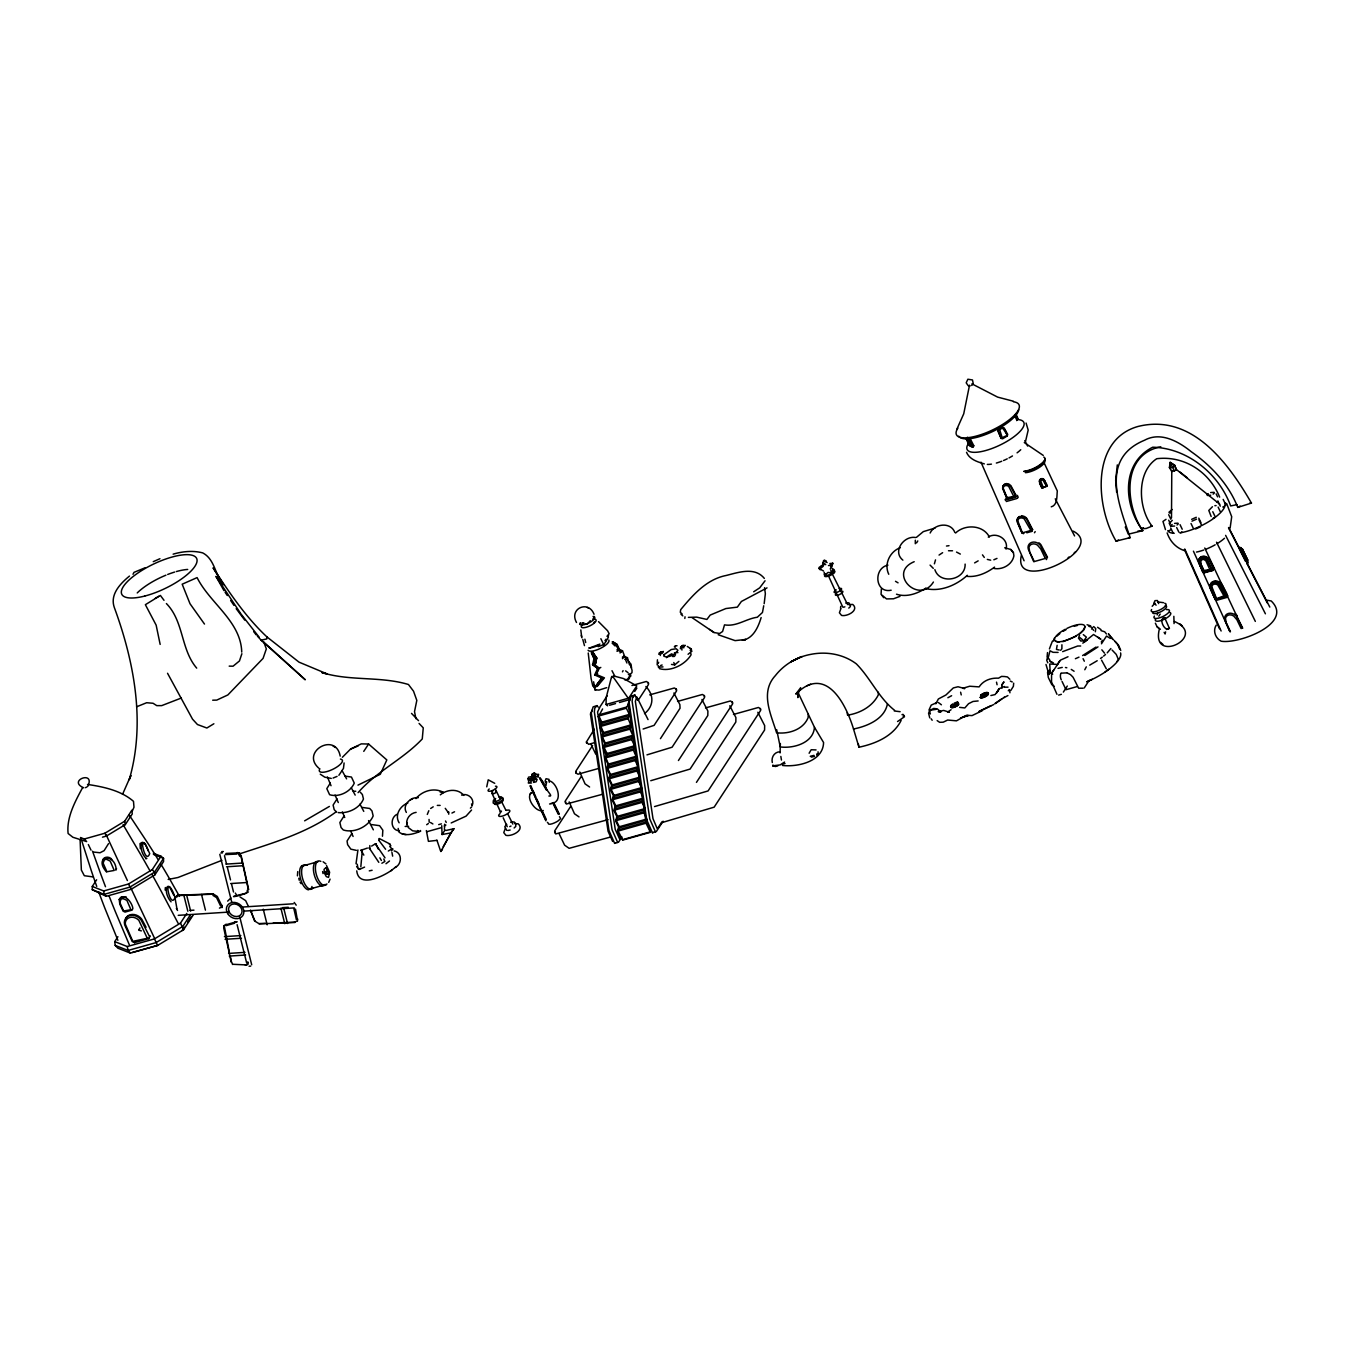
<?xml version="1.0" encoding="UTF-8"?>
<svg xmlns="http://www.w3.org/2000/svg" width="1345" height="1345" viewBox="0 0 1345 1345"><rect width="100%" height="100%" fill="white"/><g stroke="black" fill="none" stroke-linecap="round" stroke-linejoin="round"><path stroke-width="1.5" d="M129.456 576.08C120.226 583.663 109.617 594.608 114.375 607.654C134.281 661.908 145.748 723.072 129.254 779.646L130.835 775.796M1061.911 644.759L1061.894 648.761L1060.65 650.341M915.306 543.733L915.323 540.202M823.443 570.936L819.273 568.649L822.837 566.632L823.274 562.546A3.194 1.429 74.3 0 1 824.636 560.445L827.108 562.58M344.101 762.951L343.463 768.415L338.89 775.292M607.637 705.806L606.057 704.477L606.192 697.551L611.487 677.073M441.732 825.695L442.068 834.522L450.76 832.958L454.207 828.654L446.405 830.386L444.808 830.302L444.321 828.839M444.539 828.049L444.623 824.233M776.653 729.612L780.251 746.929L780.083 752.948M580.805 629.914L581.645 636.706M141.359 930.891L139.174 930.269L139.914 927.865M608.041 819.643L555.754 833.934L554.678 830.924L570.65 806.462M602.375 794.307L566.346 804.041L565.27 801.032L581.326 776.418M598.777 768.415L577.997 774.216L576.013 773.072L575.862 771.139L592.624 745.449M595.263 742.474L588.589 744.323L586.42 741.969L594.288 729.242M631.931 685.496L646.323 681.478L648.307 682.638L648.458 684.571L638.354 700.056M649.736 694.861L674.349 687.984L676.333 689.128L676.485 691.061L654.107 725.358L643.112 729.024M677.577 701.417L702.376 694.474L704.36 695.617L704.511 697.551L672.096 747.215L646.979 754.864M705.503 707.924L730.402 700.964L732.386 702.124L732.537 704.04L690.086 769.071L650.761 780.705M733.479 714.447L758.429 707.47L760.396 708.613L760.564 710.547L708.092 790.927L654.527 806.58M80.112 839.852L81.356 870.047L84.315 875.713L92.855 876.873M627.358 680.032L630.704 675.005L628.67 679.275L624.584 679.729M1171.949 471.708L1169.41 467.488L1170.167 462.394L1175.026 465.908L1169.965 468.396L1170.167 462.394L1174.471 464.983L1176.371 469.539L1174.387 471.019L1171.461 470.918M780.369 743.533L780.251 746.929C793.432 748.711 813.456 743.045 814.448 727.258L797.652 691.683M356.038 863.759L357.921 849.956M1171.781 470.464L1171.495 517.926M326.818 874.065L326.633 871.442M808.261 714.329L808.093 717.692C803.15 729.747 788.523 734.252 776.586 732.773C770.988 714.313 759.79 692.389 775.376 675.61C784.017 664.548 796.711 656.982 810.497 654.427C826.267 651.182 843.315 654.073 856.311 663.842C870.484 678.082 878.571 697.719 894.576 710.311M173.118 554.157C182.668 551.4 193.007 550.324 202.708 552.896C214.998 559.285 214.881 575.105 223.589 584.739L213.098 567.842C229.087 592.237 245.462 616.783 266.848 636.841L266.73 638.959L261.115 640.136L257.433 636.185M1047.873 659.1L1050.025 650.778L1052.967 652.308L1058.078 652.426M1047.133 656.848L1047.486 652.577M547.398 822.35L548.138 823.073C547.818 826.166 555.855 822.568 558.091 820.904L560.663 818.617L559.436 816.65M224.195 925.511L229.306 951.974M247.127 892.155L247.312 890.205M1013.676 683.159L1013.39 686.337L1010.784 690.489M1158.667 603.602L1157.406 600.526L1155.019 600.643L1153.876 603.081L1156.112 605.149M535.949 779.747L536.067 778.671L534.083 778.133L534.957 778.62M537.159 779.377L536.151 781.798L533.595 782.42M245.362 965.222L247.48 964.516L247.715 962.347M247.48 964.516L247.934 962.011M887.381 704.074C884.506 719.121 867.021 726.384 853.52 728.99C845.585 702.88 825.46 664.564 795.82 694.104L800.678 687.665L798.005 693.835L797.854 697.618L797.535 692.12M684.824 618.465L685.042 616.783M1095.334 631.763L1095.755 628.586L1093.653 626.568M764.162 603.686L765.355 593.767L764.565 587.681M830.235 569.036L832.992 563.353L829.848 563.471M831.597 566.934L832.622 563.084M611.79 677.645L611.992 676.3M675.224 647.197L675.425 645.903L677.039 645.751M297.733 871.594L297.43 875.847M969.526 385.158L963.743 413.772L956.951 429.005M297.749 919.156L297.379 921.359M1057.153 645.331L1056.447 649.416L1059.255 650.022M1164.114 632.318L1165.123 633.999L1165.611 631.881M1117.308 464.899L1115.678 480.266L1116.636 492.253M763.725 605.771L762.464 612.479L757.336 617.221C745.786 618.851 736.589 626.871 724.501 624.87L722.601 631.477L719.625 633.495L714.01 632.52L692.103 617.658M1006.026 549.13C1009.086 539.227 996.342 531.594 988.272 537.092M450.76 832.958L440.891 851.57L442.505 849.098M453.517 828.739L443.262 846.644M600.812 667.406L599.382 668.213L594.171 664.178L595.6 663.488L596.726 658.041L592.641 651.955M594.171 664.178L595.415 658.31L592.019 652.191M1051.588 673.727L1051.521 681.949L1056.951 694.289M472.229 805.386C475.02 798.997 467.825 792.625 461.587 795.097M592.624 652.157L596.642 657.94L595.6 663.488M595.97 685.883L601.736 678.082L594.658 674.955L597.651 668.415L592.624 664.699L594.036 658.462L591.413 652.611M687.278 646.441L691.296 648.996L691.649 651.367L688.085 654.275M809.118 753.25L811.169 749.737L816.045 749.922M1084.793 626.585L1084.07 629.561L1080.338 633.394M436.839 840.373L428.416 841.348L426.348 830.554M1230.12 528.114L1231.701 516.715L1226.69 503.602M1047.637 656.898L1046.729 660.277L1047.805 662.799M165.334 887.532L165.166 890.087M817.878 754.125L816.852 755.268M934.388 563.824L935.515 559.873M1174.051 623.609L1173.849 616.313M1005.741 431.089L1007.237 435.999L1007.724 434.401L1004.093 428.13A3.564 3.228 -68.4 0 0 998.494 431.526L1001.134 438.386L997.99 431.341A3.564 3.228 -68.4 0 1 999.133 427.962M881.378 588.875L881.059 594.389L886.523 598.912L893.484 598.794L899.99 596.356M486.739 786.825L488.218 779.814L494.725 783.311M535.007 776.115L533.814 777.023L536.167 774.451L538.605 774.317L538.05 777.444M673.021 655.2L672.618 656.511L674.433 656.41L675.543 654.595M840.743 606.343L840.541 608.394M427.29 814.431L428.82 810.732M596.087 685.631L601.736 678.082M241.881 653.72L239.46 660.95L233.072 666.195L229.188 666.128M777.78 765.927L775.409 766.499L772.736 765.843L773.022 764.969M761.135 617.574C758.328 626.938 753.267 638.64 742.373 640.254L745.483 639.497L743.802 640.052M1025.562 441.311L1028.185 430.097L1026.084 423.053M657.436 659.79L657.167 664.901M1046.393 486.15L1042.997 480.064A1.715 1.614 -45.7 0 0 1040.761 481.241L1043.384 487.731M1039.584 483.258L1041.77 487.815L1046.561 486.234L1044.796 480.518M1046.847 486.52L1047.267 485.343L1043.737 479.308A2.64 2.471 -45.7 0 0 1039.298 481.644L1042.056 488.1L1046.561 486.234M1053.303 641.145L1054.396 638.102M659.067 653.065L663.354 651.451L662.177 653.418L658.731 654.242M533.814 777.023L534.335 773.224M1049.419 648.929L1050.731 645.415M1079.615 634.924L1078.909 636.773L1083.868 640.842L1087.466 639.833L1084.843 641.767M824.636 560.445L826.015 560.764L825.595 561.84L824.838 560.546M382.468 836.237L382.837 830.218L379.609 825.679L371.119 824.519M1021.343 555.519C1011.928 594.91 1108.599 549.348 1073.176 531.124M1152.177 606.276L1154.951 603.165M658.142 663.606L658.663 662.295M1051.033 644.608L1052.429 641.128M330.08 879.126L328.701 882.37M116.527 868.618L115.855 870.249M119.554 898.948L121.235 896.98L126.363 897.031M147.261 938.205L138.854 920.333A8.339 6.944 33.1 0 0 129.809 917.492A8.339 6.944 33.1 0 0 125.32 924.149L132.785 941.349L147.58 938.238M149.598 936.675L141.225 920.148A9.768 8.137 33.1 0 0 129.658 915.609A9.768 8.137 33.1 0 0 124.665 924.805L132.23 941.55L134.5 942.626L148.791 938.608L150.169 935.784M1015.357 495.414L1010.532 486.251A4.707 3.934 33.1 0 0 1002.63 488.47L1006.682 497.852L1008.195 498.575L1014.836 496.725L1015.744 494.842L1010.902 485.679A4.707 3.934 33.1 0 0 1003.017 487.899L1007.086 497.734L1013.76 496.423L1008.683 486.386A3.682 3.077 33.1 0 0 1003.236 487.916L1003.286 488.958M1015.744 494.842L1014.836 496.725M1026.807 532.788L1031.699 531.409L1032.607 529.543L1026.941 518.615A5.582 4.657 33.1 0 0 1021.376 515.942M1032.607 529.543L1031.699 531.409M1046.36 559.621L1047.032 557.99L1040.542 545.599A7.263 6.053 33.1 0 0 1031.985 542.287A7.263 6.053 33.1 0 0 1028.253 549.046L1033.767 561.722M1213.963 568.498L1208.651 559.638A5.868 4.892 33.1 0 0 1201.724 556.948A5.868 4.892 33.1 0 0 1198.714 562.429L1202.884 572.062L1204.397 572.785L1213.072 570.347L1213.963 568.498L1209.004 559.083A5.868 4.892 33.1 0 0 1202.094 556.41A5.868 4.892 33.1 0 0 1199.068 561.874M1224.589 596.861L1225.127 595.566L1219.696 585.142A5.01 4.169 33.1 0 0 1211.29 587.496L1215.947 598.155L1217.444 598.878L1224.959 596.306M1227.447 596.121L1221.647 584.941A6.742 5.615 33.1 0 0 1213.593 581.729A6.742 5.615 33.1 0 0 1210.181 588.168L1215.191 599.567L1216.704 600.29L1226.909 597.415L1227.8 595.583M132.264 811.153L133.979 807.219L133.491 801.334C121.084 790.541 103.481 786.791 87.509 784.438M1216.233 625.156C1212.618 630.721 1215.426 638.32 1221.159 641.195C1238.678 644.289 1294.327 623.391 1271.21 600.963L1266.956 600.206M765.053 580.788L759.673 587.866L753.688 591.783M122.529 794.357L130.784 775.678M1159.407 628.855C1150.294 665.22 1208.97 636.471 1174.454 621.491M596.07 674.265L597.567 670.92M606.629 640.657L603.686 644.659L598.189 646.659M608.461 637.009L607.183 639.514M133.02 574.281L134.012 572.348L145.058 567.792M622.466 671.844L623.088 670.634M599.382 668.213L596.188 674.417L604.443 677.863L597.214 686.471M543.229 810.48C535.041 813.372 523.087 793.869 533.763 792.138M1084.793 669.743L1086.289 666.868M532.149 780.436L532.805 779.209L533.175 780.15M108.525 843.634L104.12 850.645L100.034 852.764L93.763 852.091M363.755 751.367L368.597 744.037L386.822 759.925L380.316 774.266L357.972 785.127M958.413 704.746L957.976 703.838L953.975 704.814L957.539 702.309L957.976 703.233L954.412 705.721L957.842 705.318A4.254 1.395 -25.6 0 1 952.865 707.604A4.254 1.395 -25.6 0 1 951.503 706.276M819.441 568.784L820.921 568.969L820.114 569.776L819.408 568.515M901.133 720.432C893.214 736.32 875.427 743.751 858.967 747.215L853.52 728.99M590.287 620.684L587.092 624.282L580.115 624.214M916.55 542.926L917.778 540.959M593.616 623.172L594.406 621.911M658.983 666.363L658.462 667.187L663.001 666.901M80.481 837.515L84.281 839.011L104.927 833.211L124.648 821.257L131.877 810.161L132.247 813.977L125.304 824.603L106.423 836.052L102.472 837.162M153.397 853.234L160.996 856.244L163.552 858.345L163.552 861.573L154.843 874.922L131.104 889.314L106.238 896.308L92.284 889.684L92.284 886.456L96.638 879.781M92.284 886.456L103.683 890.962L128.532 883.984L152.271 869.593L160.996 856.244M193.159 915.071L183.609 929.714L157.6 945.468L130.381 953.117L117.872 948.175L115.199 945.384L114.728 941.618L117.923 936.725M134.5 942.626L135.072 941.752M148.791 938.608L149.362 937.734M114.728 941.618L127.237 946.544L154.456 938.894L180.465 923.141L186.821 913.389M190.519 914.65L182.87 926.369L156.087 942.593L128.061 950.461L115.199 945.384M182.079 930.589L184.315 927.176M187.644 922.065L190.99 916.937M232.567 964.499L231.844 962.583M471.574 810.009L466.059 816.146L451.197 822.955M549.315 782.252L548.995 779.377L546.053 778.705L545.112 781.109L546.457 783.093M599.282 707.907L607.15 695.869M617.994 829.966L645.566 822.215L650.408 832.32L622.836 840.07L618.095 831.059L619.288 826.755L616.329 820.584L617.54 816.297L614.581 810.127L615.791 805.84L612.832 799.67L614.043 795.366L611.084 789.212L612.278 784.908L609.335 778.738L610.529 774.451L607.57 768.281L608.865 765.086L605.822 757.823L607.032 753.519L604.073 747.366L605.284 743.062L602.325 736.892L603.518 732.605L600.475 725.342L601.77 722.147L598.828 715.977L602.61 708.933M634.722 691.414L636.891 688.085M612.278 784.908L639.85 777.158L636.891 771.004L638.102 766.7L635.143 760.53L636.437 757.336L633.394 750.073L634.588 745.786L631.646 739.615L632.839 735.312L629.88 729.158L631.175 725.947L628.132 718.684L629.342 714.397L626.383 708.227L628.182 704.259M644.524 713.64C654.023 705.94 654.107 695.079 645.886 686.505M660.445 738.657L680.049 708.243L679.864 704.595L673.912 692.994M640.859 786.085L638.64 781.462L639.934 778.251L612.379 786.001M617.54 816.297L645.096 808.547L642.153 802.377L643.347 798.089L640.388 791.919L641.599 787.632L614.043 795.366M621.945 836.977L618.566 842.138L614.631 843.365L608.982 830.554L591.279 712.833L593.128 706.848L597.062 705.621L598.088 707.016M646.121 817.474L643.902 812.851L645.196 809.64L617.624 817.39M678.435 760.53L707.806 715.523L707.89 711.085L701.939 699.484M661.975 821.929L657.301 828.839L652.997 818.668L635.344 701.367L636.857 696.996L648.038 719.609M663.085 821.207L656.343 831.529L652.409 832.74L646.76 819.946L629.04 702.224L630.906 696.222L634.84 695.012L637.648 700.157M696.441 782.386L735.833 722.013L735.9 717.574L729.797 705.772M930.135 533.007C934.59 523.558 950.932 521.692 954.832 532.469M1005.119 499.836L1005.858 498.709M1006.682 497.852L1003.555 489.95M1016.854 496.54L1017.593 495.414M1017.593 498.053L1018.316 496.927M1023.528 533.713L1022.032 532.99L1018.047 523.323M1034.456 532.755L1035.196 531.628M1068.014 656.747L1060.499 660.109L1052.093 672.534L1053.69 670.079M1063.357 692.087L1067.291 686.051M1084.255 687.934L1089.164 680.402M1202.884 572.062L1199.605 563.925M1204.397 572.785L1203.237 571.507M1213.072 570.347L1206.482 571.743M1057.994 663.488L1059.608 661.034M1164.703 617.826L1169.393 628.317C1164.804 632.671 1157.843 617.91 1164.871 617.574M607.738 636.588L608.612 635.26M1157.625 613.068L1157.154 614.917M82.583 787.649C75.118 801.553 66.393 817.39 68.107 833.496L72.882 837.262L86.652 841.6L84.281 839.011M530.031 794.071L530.771 792.978M987.095 693.381A4.254 1.395 -25.6 0 1 987.163 695.516A4.254 1.395 -25.6 0 1 981.665 697.836L980.286 697.315L981.228 696.929A4.254 1.395 -25.6 0 0 986.574 694.726A4.254 1.395 -25.6 0 0 986.978 692.49A4.254 1.395 -25.6 0 0 981.682 694.423L980.757 695.836L982.119 695.331M825.746 564.665L823.476 562.647L822.652 563.824L823.897 564.446L823.207 562.714M1084.709 639.615L1086.39 637.16L1083.313 634.638M1001.806 684.975L1003.841 682.083L1001.806 684.975L1002.059 688.052M1117.039 661.37L1117.93 660.109M87.862 786.253C95.596 769.979 66.931 780.621 83.76 787.817M604.964 640.674L606.057 639.178M596.692 685.933L601.837 679.259M1091.552 629.073L1092.628 627.594L1088.777 626.266M442.068 834.522L444.808 830.302M532.301 773.812L531.981 776.99M531.729 774.871L533.948 772.871L535.764 773.745M1101.252 642.002L1102.48 640.338M593.817 684.588L592.741 685.748L591.077 678.418L588.236 653.014M933.413 582.032C918.803 605.216 887.044 572.869 914.196 561.706M532.805 779.209L530.149 782.403M603.115 678.031L596.491 686.421M1008.279 690.809L1009.187 689.682M537.664 775.998L534.083 778.133M954.412 705.721L958.329 702.729A4.623 1.513 -25.6 0 0 957.287 702.762M1101.454 643.818L1106.515 636.067L1110.348 638.404M1107.221 652.863L1110.886 648.509M391.479 850.797L392.992 849.031L391.815 848.577M690.136 650.324L691.296 648.996L690.355 648.525M330.332 783.076L326.801 788.641L329.609 794.71C338.772 797.635 350.524 791.902 354.273 783.109L351.448 777.04L345.11 776.132M337.04 798.913L333.106 805.067L334.182 809.589L336.233 811.842M344.202 815.742L339.865 822.518L341.042 827.511L343.311 829.983C354.424 833.496 368.597 826.587 373.17 815.944L371.977 810.951L369.707 808.463L361.94 807.387M351.818 833.597L347.06 840.995L347.615 844.626L350.843 849.166L356.375 850.359M415.992 798.611C422.246 790.709 434.637 787.195 443.581 792.508M395.111 867.508C402.239 864.146 402.289 852.579 394.102 850.897M971.712 385.494L973.242 383.594L972.485 379.962L967.879 379.223L966.181 382.821L968.198 385.662L970.132 385.931M505.401 828.318L503.753 832.605L505.922 835.329C511.688 836.825 525.105 830.067 518.178 823.796L514.849 823.678M840.911 608.646L839.398 612.748L841.533 615.405C847.031 616.851 859.522 610.294 852.78 604.443L848.645 604.577M980.959 694.995L984.59 694.457L980.286 697.315A4.623 1.513 -25.6 0 0 986.557 695.315A4.623 1.513 -25.6 0 0 987.045 692.591A4.623 1.513 -25.6 0 0 980.606 695.533L985.028 695.365L981.077 697.769M342.387 757.285L350.574 749.081L358.14 745.937M967.358 575.29C956.345 585.294 940.525 592.119 925.495 588.538M824.115 572.213L825.006 575.088L827.999 572.432L832.538 572.97A3.194 1.765 33.2 0 0 833.917 570.885L832.151 568.246M930.387 713.926L929.042 709.908L931.228 705.099L936.658 702.678L935.801 703.771L938.373 698.98L945.972 694.962L953.319 687.934L958.027 686.757L964.735 688.573L962.768 688.287L969.728 686.236L979.126 686.891C983.414 680.368 990.996 677.712 998.528 678.183L1001.554 676.4L1004.631 676.535L1007.472 676.955L1009.86 679.259M492.623 792.659C490.454 795.534 498.642 792.171 495.834 791.247M850.292 606.662L848.779 608.108M1049.554 670.331L1047.536 672.5L1048.343 677.577L1051.824 684.639L1054.295 686.337M227.658 901.133L230.869 897.972M358.089 792.642C376.566 771.307 402.996 759.404 422.263 738.943L423.255 727.847L419.068 723.442M470.414 808.16L471.658 806.916M772.736 765.843L780.201 764.885L784.572 762.043M916.433 537.361L923.309 531.628L935.044 528.064M820.635 566.548L822.636 566.363L821.576 565.488L820.635 566.548A3.194 1.429 -7.9 0 0 819.273 568.649M957.976 703.838L957.405 704.41A4.254 1.395 -25.6 0 1 951.453 706.73A4.254 1.395 -25.6 0 1 952.932 703.855M680.301 648.761L682.033 645.684L685.311 645.381M530.653 779.831L531.746 778.789L528.854 780.705L528.333 783.093L531.544 783.009M897.535 721.542L904.496 716.734L902.999 714.38L902.007 714.683M630.099 674.333L631.982 672.634L632.066 670.247L630.385 665.17M546.692 781.781L545.717 785.833M903.151 716.33L904.109 715.473M396.859 814.347C389.798 818.096 390.622 830.42 399.415 830.857M592.926 619.221L594.255 616.498M1169.057 512.126L1172.134 509.503M1171.058 525.391L1172.134 524.466M1207.138 494.557L1208.213 493.632M1177.043 524.987L1178.136 524.062M1213.123 494.136L1214.216 493.212M1180.775 532.755L1181.851 531.83M1216.855 501.904L1217.931 500.979M1212.433 506.746L1208.802 510.444L1211.172 516.514M1103.589 656.108L1105.506 654.477M1056.766 636.235L1059.86 633.596M674.316 646.827L675.425 645.903M1004.412 697.13L995.182 703.721M336.536 811.539C307.551 833.076 272.329 843.012 238.502 854.226M823.207 565.337L824.199 564.53M356.744 870.871C358.712 888.692 383.392 876.133 391.748 870.165M1068.115 557.704L1068.989 557.015M1074.235 552.862L1075.63 551.753M385.998 863.742L389.495 860.985M390.941 870.803L396.388 866.499M506.712 824.317L504.779 826.755L506.746 830.369M514.126 827.982L515.791 826.402L515.623 823.375L514.093 821.929L510.663 822.266M671.508 664.43L674.719 664.884L678.889 661.387M683.176 645.281L680.469 647.298L682.033 645.684L684.605 646.121M606.982 636.336L609.117 633.697L607.587 630.738L598.525 621.642M955.589 533.007C965.004 524.029 982.943 524.752 989.348 536.907M1100.513 658.478L1102.295 657.15M1108.969 669.137L1105.119 671.912M1098.008 646.895L1084.86 655.452M1001.924 698.778L995.165 703.317M500.071 812.128L501.534 811.085M1082.826 643.162L1093.552 634.504L1100.882 639.279L1097.688 637.11M1095.99 647.079L1082.607 655.553M426.668 824.72L428.366 823.527M994.56 567.102C986.642 573.054 976.672 577.476 966.567 576.316M814.498 756.445L811.237 757.1M248.421 891.92C240.183 896.796 220.462 898.88 246.488 893.231M226.145 924.183L223.976 925.831L223.758 928.201L231.323 962.331M136.618 706.781L146.655 702.729L153.044 703.267L156.777 705.637L161.719 705.621L181.356 698.021M625.728 658.512L627.442 657.688L629.494 664.783M624.954 659.386L627.442 657.688L623.895 656.192L622.365 657.117M926.016 588.068C917.509 593.599 906.564 597.6 896.51 594.204M982.237 710.715L972.015 715.607L966.551 715.271L956.463 720.836L947.637 720.029L943.215 722.181L939.617 722.299L937.146 720.601M939.045 555.065L942.626 552.694M951.066 709.74L947.603 712.009L949.368 712.194L943.652 710.429L938.222 711.623L940.743 711.858L937.263 708.849L933.716 708.462L930.387 710.093L928.554 713.136L929.748 717.877M620.28 651.837L622.516 650.829L624.702 656.495L622.432 658.68M619.978 652.93L621.558 651.905L618.582 650.408L616.346 645.129L612.765 642.641M813.977 755.386L810.245 756.277M430.652 808.463L433.208 806.832M418.345 797.652C410.931 796.795 401.936 804.898 406.341 812.414M440.319 794.845C446.91 789.313 458.04 788.237 463.84 795.433M213.872 723.761L206.861 728.015L197.463 724.535L192.537 719.171L167.537 673.273M615.22 645.028L616.531 644.238L618.498 648.929L622.516 650.829M616.346 645.129L615.035 645.919L612.143 643.129M970.636 444.489L969.611 445.111L970.569 446.305L971.578 445.683M971.376 446.759L968.35 440.403L966.214 438.806L969.005 445.414L972.788 447.196L973.797 445.75L970.418 439.092A3.564 0.975 58.8 0 0 969.526 437.764M1016.669 420.598L1017.677 419.152L1015.441 414.479M972.788 447.196L973.797 445.75M1006.884 435.511L1002.193 437.68L999.89 430.35A2.522 2.27 -68.4 0 1 1002.933 428.483L1007.119 434.704M1000.646 438.201L1002.597 438.806L1007.237 435.999M371.64 846.072L375.524 843.718M388.318 851.032L391.109 849.351M364.579 867.105L359.317 869.442L356.61 866.617M383.813 858.984L384.872 861.472L381.879 863.255M980.639 696.845L984.59 694.457M155.314 598.34L158.71 596.306M616.951 649.854L618.498 648.929M617.036 651.35L618.582 650.408M767.02 587.883L741.398 601.467L737.346 607.133L725.88 608.545L710.21 615.068L706.898 619.44L696.676 617.136L688.388 617.372M444.27 825.998L445.884 825.057M1166.485 629.477L1169.393 628.317M1089.736 665.119L1097.201 660.748M304.626 820.837L329.39 806.428M1160.785 446.759C1122.302 454.475 1124.891 501.988 1141.434 528.77L1143.351 527.66M1219.646 497.129C1209.34 471.759 1184.071 455.4 1156.75 458.712C1136.306 471.977 1137.954 508.175 1152.077 526.13L1146.243 528.467L1141.434 528.77M410.326 799.905L412.848 798.459M974.621 562.899L978.168 560.865M1063.004 631.377L1066.215 629.527M993.871 704.461L979.379 711.555M1237.77 507.401L1251.455 503.08C1228.052 462.63 1191.62 413.049 1137.954 426.483C1090.442 439.832 1095.738 506.981 1116.081 541.127L1130.17 537.647C1118.552 503.534 1099.991 458.628 1144.545 440.235C1160.735 431.375 1178.523 441.463 1191.283 451.735C1211.324 465.824 1228.708 484.301 1237.77 507.401L1240.14 506.073M407.821 803.032C400.154 805.756 394.337 815.255 399.146 822.821M378.802 862.347L369.034 847.703L369.858 848.628L369.825 845.551M947.872 697.736L951.621 695.718M1003.975 697.668L1007.926 695.55M85.492 787.682L87.038 786.892M991.164 705.587L979.126 711.27M887.952 565.135C873.14 568.094 874.939 593.7 891.163 590.22M1076.336 636.151L1062.886 641.666M451.937 813.053L454.543 811.775M1246.075 561.252L1247.134 560.73L1243.621 553.417M1247.504 562.748L1246.731 563.942L1247.79 563.42L1239.804 547.18L1240.174 548.239M592.624 664.699L593.935 663.808M337.057 776.401L333.056 778.049M1237.114 504.61L1230.658 505.939C1218.889 473.575 1187.248 448.036 1152.699 447.212C1120.873 463.386 1123.478 505.098 1142.83 530.619L1128.354 534.2L1125.277 526.988M1092.258 679.275L1087.399 681.495M832.538 572.97L831.16 573.39L830.756 572.18L832.336 572.987M599.954 644.07L589.295 648.105M153.263 561.655L159.954 558.713M1165.997 519.321L1162.971 521.457L1165.459 529.611M1191.687 519.321L1196.277 517.287M1168.755 530.771L1170.385 530.064M1222.773 507.031L1224.387 506.308M1191.973 521.171L1196.562 519.153M1195.688 528.938L1200.278 526.921M1075.378 658.714L1078.993 657.133M993.837 559.789L996.981 558.41M219.437 908.11L220.799 907.505M250.859 911.389L252.221 910.8M931.379 710.009L935.885 709.403M807.151 685.715L810.648 684.201M900.326 547.718C889.97 551.332 883.766 564.16 888.759 574.265M1116.081 541.127L1118.586 540.068M597.668 673.811L594.658 674.955M350.574 749.081L361.301 743.869L368.597 744.037M597.062 705.621L594.759 708.176L594.339 711.976L612.059 829.697L617.691 842.508M634.84 695.012L632.537 697.567L632.116 701.35L649.82 819.088L655.469 831.882M612.614 841.382L608.074 831.294L590.421 713.993L592.422 709.891M619.759 839.364L615.22 829.293L597.567 711.993L599.567 707.874M614.631 843.365L615.506 842.996M650.392 830.756L645.852 820.685L628.199 703.385L630.2 699.265M652.409 832.74L653.283 832.387M440.757 827.814L426.92 831.714M221.891 860.346L177.96 877.512L168.175 879.445M176.279 896.258L177.96 895.635M177.221 896.779L175.523 897.418L175.237 899.132L176.918 908.632M294.437 922.115L296.119 921.493M816.751 754.007L818.197 753.469L818.029 751.805M1051.252 506.83C1057.725 505.081 1056.699 496.137 1057.304 490.959L1043.653 461.839M363.133 849.552L367.37 848.073M225.994 853.436L237.662 852.898M225.237 854.596L236.905 854.058M245.58 964.903L247.699 964.18M660.614 665.506L662.127 664.985M552.442 803.2L550.946 803.621M606.713 687.648L598.996 690.086L594.893 689.766L593.633 681.797M1062.651 651.636L1077.715 646.004L1080.674 646.004M963.171 716.868L967.912 715.439M968.282 715.674L960.565 717.877M1004.749 687.194L1008.027 687.144M226.885 924.503L235.375 922.065M226.128 925.646L234.618 923.208M552.358 803.301C563.521 801.099 556.88 782.353 549.214 780.789M1005.522 499.987L1016.03 497.028M1006.245 501.517L1016.753 498.558M606.057 704.477L628.804 698.089L636.773 685.866L623.525 678.569L613.438 675.896M609.604 705.251L615.506 703.603M619.457 702.493L629.292 699.719L612.933 676.669M598.727 714.884L626.299 707.134M598.828 715.977L626.383 708.227M106.356 859.22L104.456 859.758L103.094 863.053L106.927 871.745L114.224 870.45L110.206 861.119L106.339 859.22M601.77 722.147L629.342 714.397M601.871 723.24L629.426 715.49M600.475 725.342L628.048 717.591M600.576 726.434L628.132 718.684M145.798 858.799L146.807 858.513L145.764 857.942C137.778 850.393 141.023 831.445 148.32 850.981M603.518 732.605L631.091 724.854M603.619 733.697L631.175 725.947M602.241 735.799L629.796 728.065M602.325 736.892L629.88 729.158M605.284 743.062L632.839 735.312M605.368 744.155L632.923 736.404M603.989 746.273L631.545 738.523M604.073 747.366L631.646 739.615M607.032 753.519L634.588 745.786M607.116 754.612L634.689 746.879M605.738 756.731L633.31 748.98M605.822 757.823L633.394 750.073M416.143 812.363C410.191 813.069 405.349 819.172 407.047 825.124M491.951 791.213L492.858 790.961M123.051 898.51L121.134 899.048L119.789 902.344L123.622 911.019L130.919 909.724L126.901 900.393L123.034 898.51M608.781 763.994L636.336 756.243M608.865 765.086L636.437 757.336M607.486 767.188L635.059 759.437M607.57 768.281L635.143 760.53M1217.124 598.441L1223.95 595.885L1217.763 584.974A4.102 3.413 33.1 0 0 1211.795 586.655L1216.284 598.037M1158.802 616.178L1160.214 614.06M610.529 774.451L638.102 766.7M610.613 775.544L638.186 767.793M438.705 824.62L441.412 823.863M609.235 777.645L636.807 769.912M609.335 778.738L636.891 771.004M301.885 866.197L318.227 861.607M549.584 804.007L551.416 803.469M611 788.12L638.556 780.369M611.084 789.212L638.64 781.462M1058.044 668.364L1062.264 667.406M614.127 796.459L641.683 788.725M612.748 798.577L640.304 790.826M1061.474 673.139L1066.804 672.87M612.832 799.67L640.388 791.919M309.585 889.112L325.91 884.522M615.791 805.84L643.347 798.089M615.875 806.933L643.431 799.182M614.497 809.034L642.053 801.284M614.581 810.127L642.153 802.377M1077.227 686.555L1066.013 689.699L1062.062 681.495M132.432 952.428L157.819 945.3M616.245 819.492L643.818 811.758M1058.633 695.096L1061.39 694.323M1083.078 688.22L1078.64 688.203L1073.108 677.292L1070.57 674.686M616.329 820.584L643.902 812.851M619.288 826.755L646.861 819.004M619.372 827.847L646.945 820.097M618.095 831.059L645.65 823.308M611.134 836.876L569.137 848.325L564.614 845.181L559.049 833.564M661.454 822.736L714.145 807.168L764.582 730.032L764.666 725.594L757.823 712.278M622.247 839.751L649.82 832M548.878 796.021C554.745 796.98 544.221 789.599 545.448 784.774M745.483 639.497L735.093 640.624L718.18 634.722M1074.285 626.232L1077.446 625.459M779.982 751.771C774.35 751.905 771.072 757.319 772.299 762.531M845.753 603.098L848.846 602.779L850.544 605.906M510.158 830.033L507.889 830.487M990.878 695.533L995.098 694.575L999.335 688.64L1004.412 686.505M782.588 764.044L785.026 763.523M358.14 868.971L360.292 868.517M1157.625 601.904L1163.576 602.694M369.27 870.871L372.111 870.282M595.415 658.31L596.726 658.041M1137.803 531.157L1142.83 530.619M531.746 778.789L527.896 778.738M894.29 710.984L900.141 711.69M946.476 546.036L949.015 545.683M828.47 565.556L831.479 565.219L830.033 565.236L831.277 566.649L831.26 565.186M978.151 700.947L972.99 701.468L968.551 703.704L964.836 707.941L959.607 707.369M1210.651 492.556L1214.081 492.32M1207.272 495.448L1210.702 495.212M1214.871 505.67L1216.082 505.602M1169.192 513.017L1170.402 512.933M1213.224 518.027L1214.434 517.943M1174.572 523.39L1178.001 523.171M1171.192 526.282L1174.622 526.046M1057.775 664.48L1049.722 663.993L1050.243 672.887M1083.868 640.842L1080.758 641.044L1078.387 638.018M221.706 851.637L223.354 851.519M220.815 852.999L222.463 852.898M225.859 864.129L242.251 863.07M226.532 866.785L242.907 865.726M230.718 883.547L247.093 882.505M189.948 910.397L193.966 910.145M243.159 907.001L293.294 903.79M282.248 907.673L288.267 907.287M178.229 915.34L228.347 912.112M244.185 911.103L294.303 907.892M224.413 936.641L240.789 935.582M225.069 939.298L241.444 938.255M228.583 953.42L244.975 952.361M229.255 956.076L245.631 955.017M249.044 966.231L250.691 966.113M405.148 826.452L408.645 826.301M177.389 895.266L213.351 893.87M177.17 895.585L213.132 894.19M259.282 923.561L265.268 923.326M273.254 923.023L295.227 922.166M259.064 923.88L295.009 922.485M957.539 702.309L956.816 702.342A4.254 1.395 -25.6 0 0 954.227 703.166M582.032 622.819L583.864 622.785M212.695 700.19L216.747 700.106L227.86 694.945L263.065 658.394L266.327 648.912L263.906 642.288L261.115 640.136L305.281 679.78L263.906 642.288M398.17 828.419L399.078 832.185C405.4 836.792 414.092 833.917 420.632 831.193L420.413 830.504M331.273 778.419L324.834 777.191L320.278 774.182M353.264 791.263L355.769 791.247M418.715 831.513L412.646 830.823L408.174 827.461M437.31 805.403L440.134 805.403M915.693 537.529C903.907 535.31 892.088 551.584 902.882 560.142M244.824 964.853L232.819 964.281M948.494 550.744L952.529 550.778M953.975 704.814L958.615 703.889A4.623 1.513 -25.6 0 1 952.378 707.167A4.623 1.513 -25.6 0 1 951.739 704.931M1128.539 537.596L1130.17 537.647M1249.808 503.013L1251.455 503.08M534.15 781.277L532.452 779.663L533.562 780.957M234.871 921.678L237.14 921.796L234.652 921.997M142.082 842.441L140.014 843.601L140.351 848.628M169.604 886.927L167.906 887.902C167.587 891.937 171.74 906.328 175.018 897.519C168.226 875.561 161.568 890.928 171.067 901.856M662.715 651.955L660.529 651.804L660.277 655.503M683.983 647.702L681.579 647.533L681.949 650.055M612.294 641.683L617.103 644.289L619.305 649.198M338.116 812.582C347.935 813.708 359.569 808.446 363.453 799.031L362.377 794.508L360.325 792.255M402.256 834.102L406.055 834.539M440.101 792.003L443.413 792.44M1004.698 547.785L1010.818 549.483L1013.441 552.761L1013.911 555.838C1012.297 564.715 1002.294 570.145 993.787 568.414M971.914 383.846L997.62 397.111L1013.441 401.23M1065.459 667.507L1066.82 667.759M594.893 689.766L595.751 689.935M322.649 672.786C350.625 681.259 380.467 676.098 408.46 684.504L413.537 691.212L416.815 700.392L414.512 711.639L415.924 718.718M782.42 765.456C797.619 767.205 823.157 761.64 823.577 742.524L814.448 727.258M321.943 672.719L327.02 673.862L299.01 662.143L266.848 636.841M938.911 711.438L940.743 711.858M987.314 559.402L990.677 560.192M213.67 894.24L217.285 896.442L221.37 904.849M212.913 895.4L216.545 897.586L220.614 906.009M258.744 923.511L255.113 921.308M589.598 787.01L585.075 783.883L579.779 772.013M579.006 816.903L574.483 813.775L569.187 801.906M1112.08 650.022L1116.249 654.41L1118.25 659.184M1055.556 641.229L1059.019 642.12M534.133 775.998L535.226 777.292M594.036 614.261C588.555 599.82 568.716 608.411 576.501 622.483M294.185 902.428L296.203 905.168M531.712 776.67L528.484 777.175L528.182 780.218M531.325 777.141L532.368 777.427M1150.866 525.794L1152.077 526.13M984.321 463.874C977.529 461.94 969.476 459.402 966.534 452.324M237.376 852.528L239.847 853.251L237.174 852.864M1087.063 624.753L1090.66 625.845M1101.051 630.637L1104.682 631.78L1106.447 633.966M340.201 756.109C335.662 731.428 300.221 751.855 318.832 768.18M153.397 854.344L163.552 858.345L154.507 872.199L129.893 887.112L104.12 894.358L92.284 889.684M1184.424 550.593C1176.001 547.953 1169.931 541.161 1167.141 532.889M587.21 607.452L588.606 608.058M938.322 702.493L941.399 704.797M1010.314 681.074L1012.247 681.949M379.24 838.49L390.269 844.189M1007.069 497.28L1008.565 498.003M1022.402 532.418L1023.915 533.141M1067.274 673.004L1070.166 674.4M239.982 896.93L245.647 900.629L248.405 906.412M1052.042 662.564L1050.294 661.471M1051.571 673.576L1052.715 674.131M595.7 687.228L592.792 685.244L594.776 688.371M1050.68 672.87L1048.108 671.575L1045.99 664.464M1053.488 662.967L1050.008 661.168L1049.302 658.983M956.53 552.072L960.33 554.073M417.522 830.504L419.236 831.429M620.802 838.641L617.422 831.563L618.599 826.99L615.657 821.106L616.851 816.533L613.908 810.648L615.085 806.075L612.16 800.174L613.337 795.601L610.411 789.717L611.588 785.144L608.663 779.259L609.84 774.686L606.914 768.802L608.091 764.229L605.149 758.328M1043.266 455.417L1024.285 442.572M895.501 581.309L898.056 582.839M430.484 822.501L432.888 823.947M1155.372 623.206L1157.07 626.753L1160.399 629.275M335.359 747.484L332.904 745.836M1071.259 669.407L1074.1 671.256M612.782 641.733L616.531 644.238M534.587 777.847L535.697 779.142M825.174 575.004L824.098 574.281L825.174 573.743L825.897 574.87L824.888 574.903A5.632 1.833 -25.6 0 0 827.461 576.417A5.632 1.833 -25.6 0 0 834.018 573.02A5.632 1.833 -25.6 0 0 833.211 570.734M625.644 670.886L628.065 672.702M1097.587 627.274L1101.017 629.628M709.521 629.393L714.01 632.52M592.506 664.514L597.651 668.415M323.119 861.775L325.961 863.927M1175.379 468.699L1219.747 504.207M1187.45 477.929L1179.75 471.91M682.15 613.959L680.301 612.328L680.688 609.672C692.759 595.095 706.562 579.275 726.182 575.475C738.506 572.432 754.713 566.531 764.33 578.4M680.957 614.245L682.806 615.875M1179.784 623.761L1182.087 625.812M1157.07 626.753L1158.751 628.25M1160.584 642.372L1162.904 644.44M106.238 896.308L104.12 894.358L103.683 890.962M628.334 674.181L630.654 676.316M1208.651 559.1L1207.138 557.62A4.96 4.136 33.1 0 0 1201.976 557.065M445.245 808.328L448.541 812.884L448.473 811.64L448.742 814.213M930.084 565.102L933.279 568.347M411.52 713.388L418.53 720.651M623.962 656.31L626.366 658.831M539.883 777.544L544.103 783.462M1114.097 640.321L1117.544 644.12L1119.544 648.979M1115.274 641.75L1118.754 645.617L1120.755 650.459M385.611 849.267L379.021 840.541M1003.605 427.945L1005.001 429.526M130.381 953.117L128.061 950.461L127.237 946.544M690.725 650.308L691.649 651.367M627.527 660.176L631.007 664.211L631.562 667.977M389.092 843.718L390.907 845.837M389.747 846.425L391.294 848.224M152.271 869.593L154.507 872.199L154.843 874.922M540.202 778.637L547.146 790.238M882.253 595.869L883.749 597.701M1013.441 552.761L1010.818 549.483M111.837 859.539C109.433 855.554 101.581 856.715 102.724 862.095M1110.281 636.151L1108.364 633.798L1113.072 639.615L1111.121 637.194M1101.841 649.82L1104.531 653.149M628.468 677.275L629.426 678.452M259.299 637.379L241.142 614.211L215.973 576.383L223.976 590.64M244.756 620.129L236.182 608.646M253.667 631.595L256.206 634.874M326.532 865.592L329.626 872.283L328.55 877.394L326.314 876.621L324.464 873.174L324.027 869.408L325.91 867.643C333.963 880.05 320.665 871.493 326.835 871.325M180.465 923.141L183.609 929.714M164.006 600.307L160.408 595.448L145.378 604.695L156.154 625.156L160.156 644.406M166.393 603.552C183.996 621.474 180.65 649.484 196.706 668.129M539.732 778.436L546.373 790.087M631.78 695.869L632.789 697.265M375.373 843.853L385.023 857.824M91.023 850.158L88.333 844.542M982.472 554.863L984.288 557.418M1092.93 629.376L1093.636 630.385M830.773 570.33L832.488 572.768M300.053 882.186L301.112 883.699M931.144 718.768L932.169 720.264M225.086 592.271L227.305 595.549M230.634 600.458L233.963 605.384M129.305 815.171L148.723 844.576A943.887 888.053 -8.6 0 1 158.037 859.438M169.84 887.431L173.639 894.913M204.49 624.063L190.015 603.737L182.18 584.201L197.093 577.61C209.921 603.317 240.906 621.323 241.73 652.09M235.291 893.063L236.165 894.459M436.906 840.121L440.521 850.847M1241.519 549.601L1240.998 547.6L1248.16 562.176M1240.813 547.936L1243.873 553.905M1245.537 561.369L1238.745 547.869M1176.371 469.539L1174.471 464.983M1169.41 467.488L1169.965 468.396M123.101 824.67L141.41 855.79A943.887 565.27 49.5 0 1 150.27 871.358M342.017 770.534L346.59 778.873M1101.555 660.143L1106.313 668.835M363.839 855.117L360.863 849.99L361.839 850.881L362.41 849.569L360.83 866.684M239.578 853.47L240.553 855.168M238.822 854.613L239.797 856.311M379.878 857.841L381.375 860.464M600.879 638.707L603.686 644.659M179.473 896.375L169.958 879.495A943.887 888.053 -8.6 0 0 161.081 864.431M131.104 889.314L128.532 883.984M293.866 908.682L296.421 919.761M176.38 908.346L177.523 910.464M1240.124 549.079L1241.334 551.433M104.927 833.211L106.423 836.052M1024.789 440.656L1027.647 446.069M351.364 787.901L355.181 795.114M359.956 804.142L363.772 811.371M157.6 945.468L154.456 938.894M1055.27 498.81L1074.588 535.949M178.179 923.376L161.686 892.155A943.887 565.27 49.5 0 0 152.204 874.822M611.992 670.701L614.598 675.745M1269.798 607.066L1228.674 527.509M1247.723 565.051L1267.343 602.997M368.547 820.584L373.338 829.831M1228.506 527.795L1239.064 548.289M1265.41 613.808L1225.614 535.36M592.019 652.594L595.247 658.092L593.935 658.344L591.396 652.813M1170.167 462.394L1174.387 471.019M847.636 604.611L832.925 575.223M495.246 789.027L499.651 797.787M501.416 801.301L505.804 810.077M507.569 813.574L512.849 824.098M1083.061 658.68L1084.322 661.202M629.393 673.963L630.486 676.165M1216.536 542.203L1255.339 621.39M553.602 802.494L558.982 813.506M553.938 803.907L559.133 814.482M553.148 803.738L558.326 814.313M254.894 920.905L250.439 910.111L254.676 921.224M1223.16 499.399L1225.345 503.955M1216.132 493.85L1217.578 496.877M1243.184 553.114L1245.638 558.242M1218.099 501.618L1220.285 506.174M1218.133 507.115L1220.302 511.672M1212.77 511.705L1214.938 516.245M1198.782 518.144L1200.95 522.701M1199.051 520.011L1201.236 524.55M1226.909 593.7L1222 584.386A6.742 5.615 33.1 0 0 1213.963 581.174A6.742 5.615 33.1 0 0 1210.534 587.614M1242.746 628.216L1236.61 616.565A6.977 5.817 33.1 0 0 1228.422 613.438A6.977 5.817 33.1 0 0 1224.824 619.877L1229.986 631.797M1191.031 523.541L1193.2 528.081M1241.166 628.619L1236.929 619.793L1233.752 616.044A5.767 4.808 33.1 0 0 1225.48 618.381L1226.22 622.802L1230.44 631.646M1180.053 524.684L1182.221 529.241M1176.673 527.576L1178.859 532.116M1168.687 514.715L1170.856 519.254M1168.704 520.196L1170.167 523.239M1169.158 523.155L1170.604 526.181M1170.688 527.98L1172.857 532.536M1015.929 413.924L1017.946 418.547M1015.156 416.647L1016.652 419.774M1047.503 557.284L1041.013 544.876A7.263 6.053 33.1 0 0 1038.928 542.842M1032.237 530.115L1026.554 519.187A5.582 4.657 33.1 0 0 1020.014 516.682A5.582 4.657 33.1 0 0 1017.123 521.843L1022.032 532.99M972.771 446.355L969.392 439.714A3.564 0.975 58.8 0 0 967.374 437.226M934.859 569.624C939.819 585.159 965.811 580.031 965.122 564.093M630.233 710.681L628.771 707.89M590.825 743.886L595.667 753.99M471.473 803.974L472.28 805.672M445.514 820.971L446.221 822.434M146.084 927.26L141.797 919.274A9.768 8.137 33.1 0 0 125.757 918.215M116.158 869.173C114.644 852.108 93.057 856.563 106.457 871.896M154.322 937.835L139.207 905.773A943.887 88.635 66.3 0 1 130.768 887.801M1242.763 551.618L1240.998 547.734M1204.75 548.003L1242.292 627.812M542.186 810.699L546.356 819.576M545.549 819.408L530.165 785.547M545.902 820.853L530.3 786.421M536.655 798.762L539.009 803.839M532.435 789.599L535.814 796.929M106.221 834.909L121.487 867.861A943.887 88.635 66.3 0 0 127.405 880.571M828.991 577.039L842.676 606.898A2.724 0.891 -25.6 0 0 844.879 606.83M491.766 792.793L500.727 812.414M503.181 817.76L507.25 826.687M326.482 867.76L327.558 870.114M1193.435 551.181L1229.784 631.326M378.214 849.014L375.843 843.718L376.196 844.778M1184.827 549.079L1221.126 631.007M1184.424 549.466L1219.478 628.771M350.574 830.756L353.096 836.472M1024.083 560.781L980.993 462.192M331.038 785.715L327.423 776.956M335.056 795.063L338.284 802.545M342.319 811.892L344.74 817.508M129.355 944.862L115.653 912.398A943.887 690.624 86.1 0 1 109.063 895.938M625.408 659.403L626.921 663.018M117.889 940.323L104.843 908.127A943.887 888.053 -8.6 0 1 98.706 891.853M391.916 852.343L392.656 856.143M673.795 662.547L674.719 664.884M530.888 785.699L531.914 788.304M966.702 438.638L967.374 440.437M92.536 851.2L100.623 873.712A943.887 690.624 86.1 0 0 105.498 886.725M584.47 645.634L582.788 639.43M81.019 838.523L91.056 869.929A943.887 888.053 -8.6 0 0 96.739 886.389M658.193 665.775L658.646 667.271M659.033 667.204L659.437 668.633C670.583 672.063 685.345 664.598 691.095 654.746L690.775 653.216M584.89 639.178L585.714 642.506M283.66 907.892L287.544 923.511M280.87 908.06L284.753 923.679M263.267 909.186L267.167 924.805M224.481 855.739L226.481 863.793M227.49 867.811L230.499 879.899M231.508 883.934L233.509 891.987M239.78 916.971L251.7 964.769M219.807 854.344L231.727 902.159M237.107 924.688L246.589 962.684M201.531 894.509L205.432 910.128M186.736 895.467L190.637 911.086M183.946 895.635L187.846 911.254M581.326 635.378L581.914 637.782M960.616 692.204L961.238 694.928M996.51 682.15L997.082 684.756M241.091 855.42L248.64 889.549M240.873 855.739L248.421 889.886M230.197 955.976L231.525 962.011M322.615 871.577L323.035 873.577M298.825 878.251L299.246 880.269M1048.612 671.138L1049.285 674.517M357.215 864.213L357.787 867.088M124.648 821.257L125.304 824.603M858.413 744.222L858.967 747.215M295.48 909.119L297.161 918.618M780.84 756.428L781.462 760.043M1047.805 670.415L1048.343 673.744M1225.766 503.232L1226.018 504.93M760.396 708.613L760.581 709.824M732.386 702.124L732.554 703.334M704.36 695.617L704.528 696.828M676.333 689.128L676.501 690.338M648.307 682.638L648.475 683.848M586.42 741.969L586.605 743.18M575.845 771.862L576.013 773.072M565.253 801.754L565.421 802.965M554.661 831.647L554.829 832.858M139.023 929.227L139.174 930.269M847.216 712.766L847.552 715.153C860.043 713.254 872.434 706.529 878.319 694.928L878.285 692.255M1009.624 690.052L1009.944 692.809M221.925 905.168L221.975 907.64L221.706 905.504M406.795 822.467L406.947 823.897M378.87 839.078L379.004 840.474M606.528 756.226L603.401 747.87L604.577 743.297L601.652 737.413L602.829 732.84L599.904 726.956L601.08 722.383L598.155 716.481M429.038 819.441L429.223 822.232M1039.601 481.93A2.64 2.471 -45.7 0 1 1044.023 479.593M1017.509 521.255A5.582 4.657 33.1 0 1 1019.493 516.463M1043.754 457.081A13.921 4.539 -25.6 0 1 1039.937 464.798A13.921 4.539 -25.6 0 1 1023.814 471.271M1044.914 460.948A12.777 4.153 -25.6 0 1 1038.323 468.06A12.777 4.153 -25.6 0 1 1025.495 472.7M1044.964 459.065A13.635 4.439 -25.6 0 1 1037.937 466.665A13.635 4.439 -25.6 0 1 1024.234 471.624M1018.77 409.788A33.188 10.81 -25.6 0 1 990.239 432.636A33.188 10.81 -25.6 0 1 958.783 436.167M1013.424 401.785A34.667 11.281 -25.6 0 1 992.206 430.114A34.667 11.281 -25.6 0 1 957.859 428.147M1020.754 449.718A23.117 7.532 -25.6 0 1 1017.072 452.845M1012.466 455.955A23.117 7.532 -25.6 0 1 1009.019 457.905M1007.237 458.813A23.117 7.532 -25.6 0 1 1003.572 460.494M1001.739 461.234A23.117 7.532 -25.6 0 1 996.342 463.05M991.433 464.126A23.117 7.532 -25.6 0 1 987.331 464.412M1017.207 419.522A31.406 10.222 -25.6 0 1 1000.764 444.707A31.406 10.222 -25.6 0 1 968.4 443.531M833.412 570.482A4.859 1.58 -25.6 0 1 829.663 574.534A4.859 1.58 -25.6 0 1 825.225 574.08M842.542 591.128A4.136 1.345 -25.6 0 1 839.347 594.591A4.136 1.345 -25.6 0 1 835.564 594.204M839.112 588.589A4.136 1.345 -25.6 0 1 840.978 590.035A4.136 1.345 -25.6 0 1 834.993 592.674A4.136 1.345 -25.6 0 1 836.22 589.867M666.464 657.688A6.809 2.219 -25.6 0 1 671.979 653.754M674.383 652.897A6.809 2.219 -25.6 0 1 677.93 652.644M594.372 619.204A8.171 2.656 -25.6 0 1 590.085 625.761A8.171 2.656 -25.6 0 1 581.662 625.459M593.044 616.43A8.171 2.656 -25.6 0 1 588.757 622.987A8.171 2.656 -25.6 0 1 580.334 622.668M608.831 640.052A11.55 3.766 -25.6 0 1 600.408 648.391A11.55 3.766 -25.6 0 1 588.084 650.257M598.844 645.112A11.55 3.766 -25.6 0 1 588.875 647.903M137.224 592.943A37.038 12.055 -25.6 0 1 165.939 575.172M167.688 574.466A37.038 12.055 -25.6 0 1 174.648 572.062M176.329 571.558A37.038 12.055 -25.6 0 1 187.695 569.439M1235.231 613.858A6.977 5.817 33.1 0 1 1237.148 615.741M1200.833 558.612A4.136 3.447 33.1 0 1 1201.488 558.04M1200.076 559.604A4.96 4.136 33.1 0 1 1200.665 558.192M1218.839 583.394A5.01 4.169 33.1 0 1 1220.049 584.587M1224.488 538.286A24.294 7.919 -25.6 0 1 1216.939 543.767M1215.157 544.809A24.294 7.919 -25.6 0 1 1205.658 549.315M1203.741 550.021A24.294 7.919 -25.6 0 1 1196.462 552.072M1224.639 502.744A31.708 10.323 -25.6 0 1 1212.03 519.573A31.708 10.323 -25.6 0 1 1179.868 532.889M1174.235 533.276A31.708 10.323 -25.6 0 1 1167.746 530.703M1169.814 523.087A31.708 10.323 -25.6 0 1 1172.285 520.347M1169.461 612.362A8.541 2.791 -25.6 0 1 1164.081 619.372A8.541 2.791 -25.6 0 1 1155.674 618.851M1166.451 609.604A8.541 2.791 -25.6 0 1 1168.385 612.799A8.541 2.791 -25.6 0 1 1158.381 618.162A8.541 2.791 -25.6 0 1 1154.346 616.077M1165.375 605.603A7.7 2.505 -25.6 0 1 1161.609 611.37A7.7 2.505 -25.6 0 1 1152.564 612.463M1164.77 603.333A8.171 2.656 -25.6 0 1 1159.625 610.042A8.171 2.656 -25.6 0 1 1151.589 609.537M1061.289 679.847A9.785 8.154 33.1 0 1 1060.919 673.257M1066.888 628.434A16.661 5.43 -25.6 0 1 1084.238 628.788A16.661 5.43 -25.6 0 1 1058.885 641.8A16.661 5.43 -25.6 0 1 1065.341 629.225M1120.57 652.897A37.341 12.155 -25.6 0 1 1086.659 681.881M951.89 705.234A4.623 1.513 -25.6 0 0 952.529 707.47A4.623 1.513 -25.6 0 0 958.75 704.192L954.765 704.814L958.195 702.426A4.623 1.513 -25.6 0 0 955.807 702.779M531.443 777.965A2.555 1.631 -40.2 0 1 535.075 776.67A2.555 1.631 -40.2 0 1 533.713 780.05A2.555 1.631 -40.2 0 1 531.006 779.024M495.448 786.22A4.859 1.58 -25.6 0 1 495.801 788.523A4.859 1.58 -25.6 0 1 489.546 791.28A4.859 1.58 -25.6 0 1 489.193 788.977M499.869 798.056A5.565 1.816 -25.6 0 1 502.727 799.636A4.707 1.53 -25.6 0 1 499.92 803.184A4.707 1.53 -25.6 0 1 494.557 803.89M502.727 799.636A5.565 1.816 -25.6 0 1 495.313 803.469A5.565 1.816 -25.6 0 1 494.405 800.88M498.945 797.064A4.707 1.53 -25.6 0 1 501.08 798.711A4.707 1.53 -25.6 0 1 494.271 801.704A4.707 1.53 -25.6 0 1 495.666 798.51M506.107 810.413A6.17 2.001 -25.6 0 1 509.267 812.161A6.17 2.001 -25.6 0 1 501.063 816.398A6.17 2.001 -25.6 0 1 500.054 813.557M510.982 826.049A3.077 1.009 -25.6 0 1 509.738 826.62M340.403 759.068A12.744 4.153 -25.6 0 1 332.4 769.508A12.744 4.153 -25.6 0 1 319.875 768.752M324.952 884.472A12.626 5.649 74.3 0 1 314.78 876.57A12.626 5.649 74.3 0 1 317.235 861.456M326.953 883.917A12.626 5.649 74.3 0 1 316.294 874.418A12.626 5.649 74.3 0 1 320.833 861.388M308.577 889.835A12.626 5.649 74.3 0 1 300.137 877.259A12.626 5.649 74.3 0 1 303.449 865.323M311.99 886.473A12.626 5.649 74.3 0 1 310.006 889.499M313.166 887.784A12.626 5.649 74.3 0 1 302.507 878.302A12.626 5.649 74.3 0 1 307.047 865.272M833.732 569.439L833.917 570.885L832.858 570.784L832.471 569.574L833.732 569.439M142.604 843.954C142.267 847.989 146.437 862.414 149.715 853.604L145.428 844.172L144.285 842.996L142.587 843.971M119.201 899.486L119.823 904.21L123.152 911.17L125.035 912.078L132.18 910.077L132.852 908.447C132.382 903.151 124.412 891.987 119.201 899.486M664.01 654.662L663.926 656.293C668.751 658.142 675.358 654.544 677.897 650.274L676.216 648.744L671.256 649.534L664.01 654.662M1030.892 530.468L1022.419 532.855L1017.694 520.683A4.556 3.8 33.1 0 1 1024.217 518.851L1030.892 530.468M1045.3 558.461L1034.271 561.554L1029.698 552.022L1028.959 547.432A5.935 4.943 33.1 0 1 1037.415 545.061L1040.727 548.911L1045.3 558.461M1200.95 560.092L1200.9 564.093L1203.977 570.532L1209.811 569.523L1205.793 560.68L1203.607 559.352L1200.95 560.092M1211.29 568.498L1210.752 569.792L1205.137 571.373L1203.624 570.65L1199.824 561.773A4.136 3.447 33.1 0 1 1206.7 559.839L1211.29 568.498M1212.417 569.355L1203.237 571.944L1199.185 560.983A4.96 4.136 33.1 0 1 1206.246 558.999L1212.417 569.355M1226.253 596.44L1215.544 599.45L1211.24 590.489L1210.618 586.117A5.834 4.876 33.1 0 1 1218.755 583.831L1221.966 587.479L1226.253 596.44M997.94 690.607L996.595 692.877L999.335 688.64L997.94 690.607M810.329 750.611L810.329 750.611M984.237 695.315L980.438 697.618A4.623 1.513 -25.6 0 0 986.692 695.617A4.623 1.513 -25.6 0 0 987.18 692.894A4.623 1.513 -25.6 0 0 980.757 695.836L984.237 695.315M798.93 657.755L790.995 661.74L802.007 656.562L798.93 657.755M1242.326 548.861L1247.79 560.142L1242.326 548.861M144.806 596.037A41.493 13.5 -25.6 0 0 196.74 558.663A41.493 13.5 -25.6 0 0 136.064 574.298A41.493 13.5 -25.6 0 0 144.806 596.037M228.852 911.17A7.112 5.935 33.1 0 0 240.335 915.188A7.112 5.935 33.1 0 0 236.737 904.395A7.112 5.935 33.1 0 0 228.852 911.17M227.658 913.558A9.18 7.65 33.1 0 0 242.823 915.558A9.18 7.65 33.1 0 0 234.921 902.461A9.18 7.65 33.1 0 0 227.658 913.558"/></g></svg>
